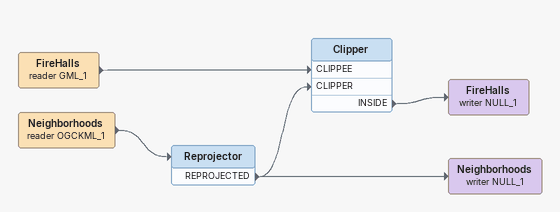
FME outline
FireHalls (reader GML_1)
    -> Clipper [CLIPPEE]
Neighborhoods (reader OGCKML_1)
    -> Reprojector
Reprojector
    REPROJECTED -> Clipper [CLIPPER]
    REPROJECTED -> Neighborhoods (writer NULL_1)
Clipper
    INSIDE -> FireHalls (writer NULL_1)
FireHalls (writer NULL_1)
Neighborhoods (writer NULL_1)
